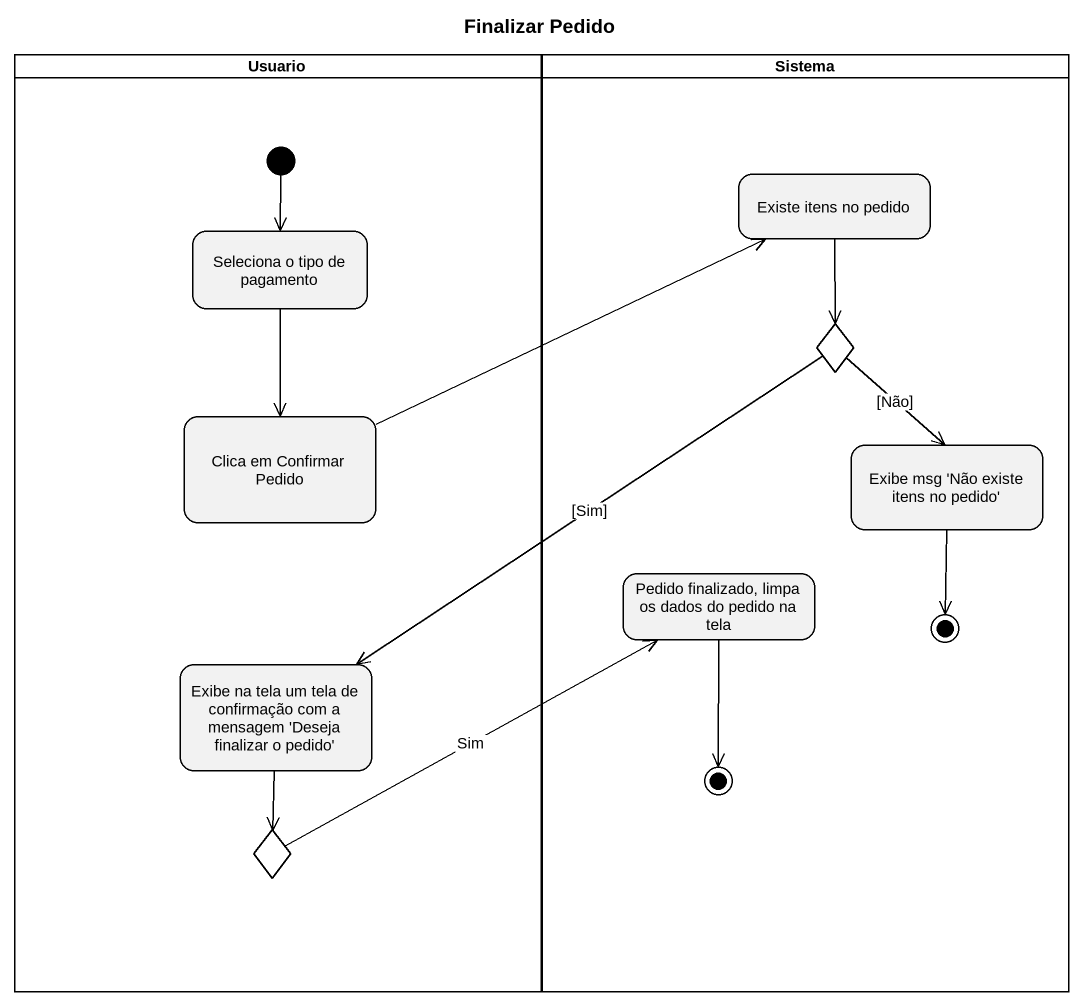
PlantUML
@startuml
title Finalizar Pedido
hide empty description
state Usuario <<partition>> {
  state "Seleciona o tipo de pagamento" as Seleciona_o_tipo_de
  state "Clica em Confirmar Pedido" as Clica_em_Confirmar_Pedido
  state "Exibe na tela um tela de confirmação com a mensagem 'Deseja finalizar o pedido'" as Exibe_na_tela_um_tela_de
  state choice2 <<choice>>
  [*] --> Seleciona_o_tipo_de
}
state Sistema <<partition>> {
  state "Existe itens no pedido" as Existe_itens_no_pedido
  state choice1 <<choice>>
  state "Exibe msg 'Não existe itens no pedido'" as Exibe_msg_Não_existe_itens
  state "Pedido finalizado, limpa os dados do pedido na tela" as Pedido_finalizado_limpa_os
  state final1 <<end>>
  state final2 <<end>>
}
Existe_itens_no_pedido --> choice1
Seleciona_o_tipo_de --> Clica_em_Confirmar_Pedido
choice1 --> Exibe_msg_Não_existe_itens : [Não]
choice1 --> Exibe_na_tela_um_tela_de : [Sim]
Clica_em_Confirmar_Pedido -right-> Existe_itens_no_pedido
Exibe_msg_Não_existe_itens --> final1
Pedido_finalizado_limpa_os --> final2
Exibe_na_tela_um_tela_de --> choice2
choice2 -right-> Pedido_finalizado_limpa_os : Sim
@enduml
